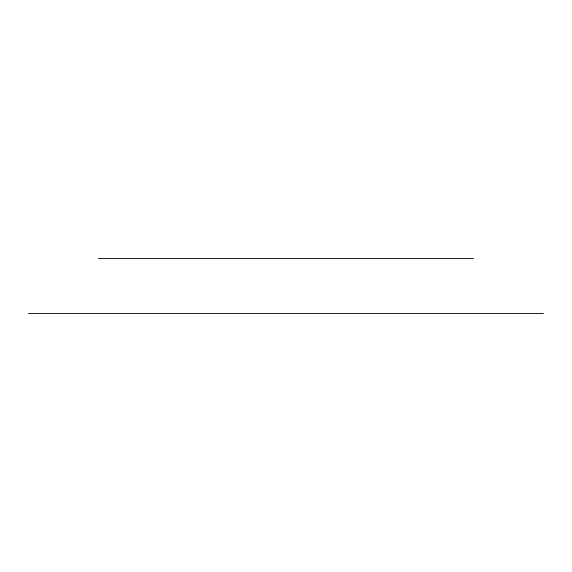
<?xml version="1.0" encoding="UTF-8"?>
<svg xmlns="http://www.w3.org/2000/svg" width="572" height="572" viewBox="0 0 572 572"><rect width="100%" height="100%" fill="white"/><g stroke="black" fill="none" stroke-linecap="round" stroke-linejoin="round"><path stroke-width="0.86" d="M98.455 258.422L473.544 258.422M28.6 313.578L543.4 313.578"/></g></svg>
